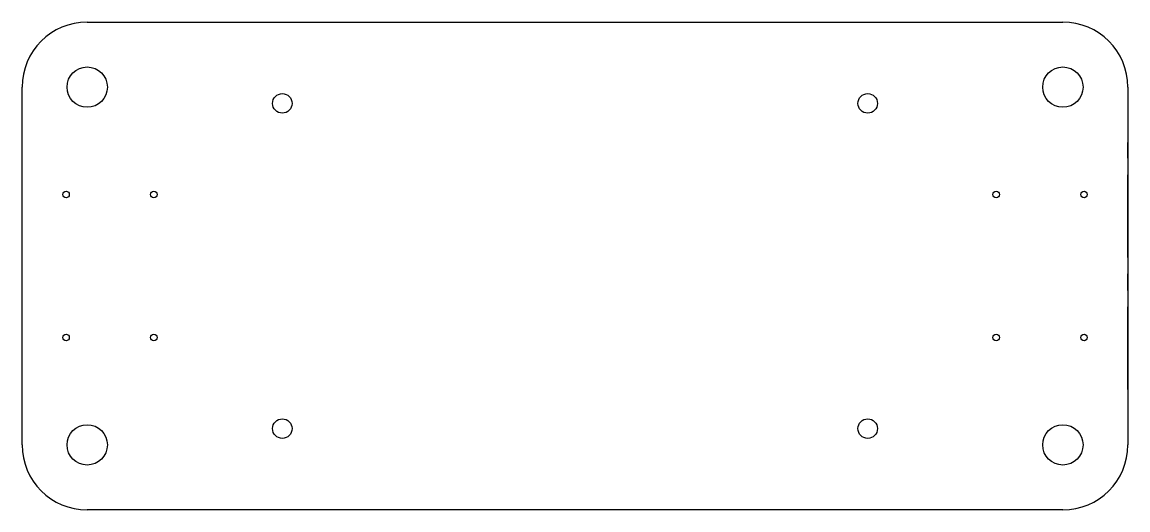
# Model space of a CAD drawing. Header units: millimetres. Extents: x -66 to 104, y -24 to 51.
import ezdxf

# ---------------------------------------------------------------- set-up
doc = ezdxf.new("R2010")
doc.units = ezdxf.units.MM
doc.linetypes.add('CENTERX2', pattern=[20.32, 12.7, -2.54, 2.54, -2.54])

msp = doc.modelspace()

# ---------------------------------------------------------------- linework, layer by layer
at = {"color": 7, "linetype": 'Continuous'}
for p, q in [((-56.38, 50.66), (93.62, 50.66)), ((-66.38, -14.34), (-66.38, 40.66)), ((103.62, 40.66), (103.62, -14.34)), ((93.62, -24.34), (-56.38, -24.34))]:
    msp.add_line(p, q, dxfattribs=at)
at = {"color": 7, "linetype": 'CENTERX2'}
for p, q in [((-66.38, -5.84), (-66.38, 32.16)), ((103.62, -5.84), (103.62, 32.16))]:
    msp.add_line(p, q, dxfattribs=at)
at = {"color": 7, "linetype": 'Continuous'}
for centre, radius in [((-56.38, 40.66), 3.1), ((93.62, 40.66), 3.1), ((-26.38, 38.16), 1.5), ((63.62, 38.16), 1.5), ((-59.63, 24.16), 0.5), ((-46.13, 24.16), 0.5), ((83.37, 24.16), 0.5), ((96.87, 24.16), 0.5), ((-59.63, 2.16), 0.5), ((-46.13, 2.16), 0.5), ((83.37, 2.16), 0.5), ((96.87, 2.16), 0.5), ((-56.38, -14.34), 3.1), ((-26.38, -11.84), 1.5), ((63.62, -11.84), 1.5), ((93.62, -14.34), 3.1)]:
    msp.add_circle(centre, radius, dxfattribs=at)
for centre, start, end in [((-56.38, 40.66), 90, 180), ((93.62, 40.66), 0, 90), ((-56.38, -14.34), 180, 270), ((93.62, -14.34), 270, 0)]:
    msp.add_arc(centre, 10, start, end, dxfattribs=at)

doc.saveas('drawing.dxf')
